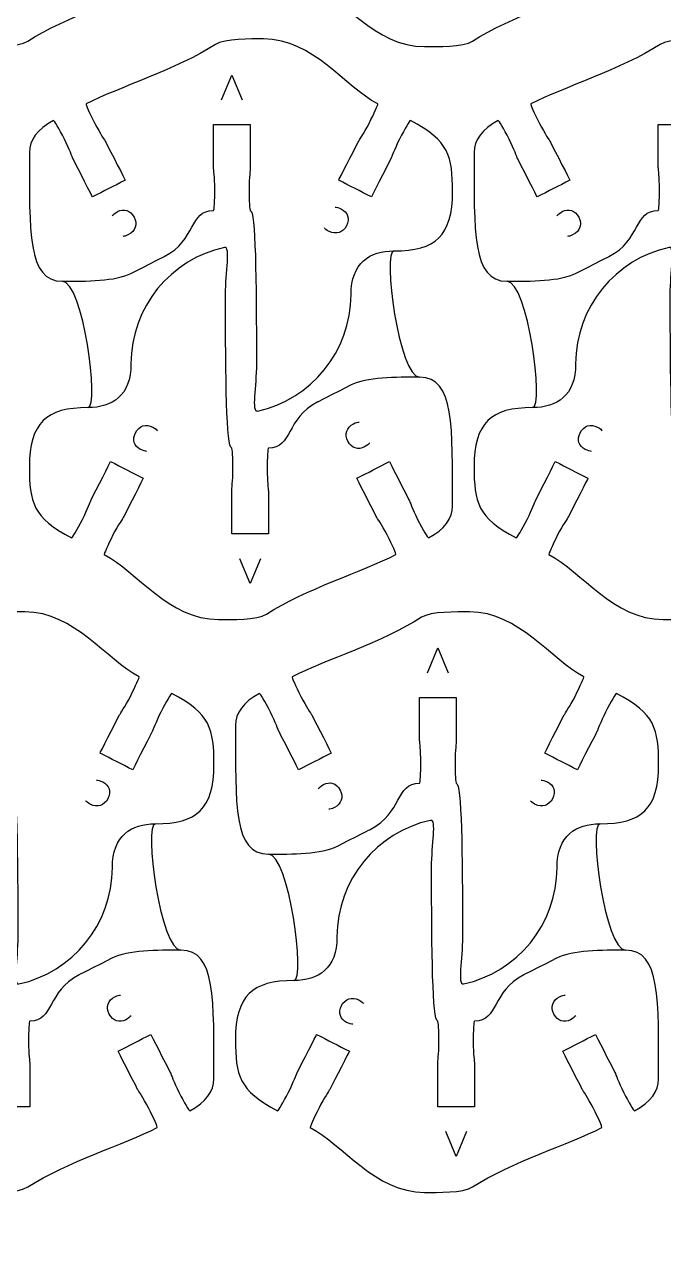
# Model space of a CAD drawing. Extents: x 0 to 300, y 0 to 300.
# Drawn here: x 150.5 to 202.7, y 100.9 to 200.8 of the extents above; entities that cross this region are included whole.
import ezdxf

# ---------------------------------------------------------------- set-up
doc = ezdxf.new("R2010")
doc.units = 0
doc.header["$MEASUREMENT"] = 0
doc.layers.add('DEFAULT', color=7, linetype='CONTINUOUS')

msp = doc.modelspace()

# ---------------------------------------------------------------- linework, layer by layer
at = {"layer": 'DEFAULT', "color": 250}
for points in [[(166.586, 194.68), (167.424, 196.701), (168.277, 194.68)], [(169.754, 157.198), (168.916, 155.177), (168.063, 157.198)], [(183.423, 147.885), (184.261, 149.906), (185.114, 147.885)], [(186.591, 110.403), (185.753, 108.383), (184.9, 110.403)]]:
    msp.add_lwpolyline(points, dxfattribs=at)
at = {"layer": 'DEFAULT', "color": 1}
for points, knots in [([(295, 0.1), (198.333, 0.1), (101.667, 0.1), (5, 0.1), (2.25, 0.1), (0, 2.35), (0, 5.1), (0, 101.767), (0, 198.433), (0, 295.1), (0, 297.85), (2.25, 300.1), (5, 300.1), (101.667, 300.1), (198.333, 300.1), (295, 300.1), (297.75, 300.1), (300, 297.85), (300, 295.1), (300, 198.433), (300, 101.767), (300, 5.1), (300, 2.35), (297.75, 0.1), (295, 0.1)], [0, 0, 0, 0, 822.047, 822.047, 822.047, 823.047, 823.047, 823.047, 1645.094, 1645.094, 1645.094, 1646.094, 1646.094, 1646.094, 2468.141, 2468.141, 2468.141, 2469.141, 2469.141, 2469.141, 3291.188, 3291.188, 3291.188, 3292.188, 3292.188, 3292.188, 3292.188]), ([(134.825, 205.693), (131.652, 207.316), (131.377, 208.631), (131.377, 211.485), (131.377, 215.105), (132.771, 216.333), (136.154, 216.333), (138.135, 216.333), (139.676, 217.306), (139.676, 219.909), (139.676, 224.566), (142.946, 228.457), (147.317, 229.416), (147.846, 229.515), (147.405, 227.409), (147.405, 225.564), (147.405, 218.632), (147.472, 213.026), (147.906, 213.026), (147.962, 213.026), (148.005, 212.243), (148.005, 211.277), (148.005, 210.306), (147.906, 209.7), (147.906, 209.523), (147.906, 208.357), (147.906, 207.19), (147.906, 206.024), (148.906, 206.024), (149.905, 206.024), (150.905, 206.024), (150.905, 207.19), (150.905, 208.357), (150.905, 209.523), (150.905, 209.7), (150.806, 210.306), (150.806, 211.277), (150.806, 212.243), (150.852, 213.026), (150.905, 213.026), (152.933, 213.026), (152.271, 215.427), (154.943, 216.793), (154.943, 216.793), (154.941, 216.797), (157.615, 218.157), (158.918, 218.82), (161.344, 218.816), (163.256, 218.816), (166.14, 218.816), (165.954, 214.771), (165.954, 208.3), (165.954, 207.292), (165.329, 206.379), (163.986, 205.693), (163.937, 205.666), (163.541, 206.345), (163.099, 207.206), (162.661, 208.067), (162.471, 208.653), (162.394, 208.808), (161.995, 209.586), (160.798, 211.926), (160.798, 211.926), (159.908, 211.471), (159.017, 211.015), (158.127, 210.559), (158.127, 210.559), (159.323, 208.224), (159.723, 207.442), (159.8, 207.287), (160.167, 206.792), (160.609, 205.932), (161.048, 205.067), (161.363, 204.353), (161.314, 204.326), (158.643, 202.96), (153.906, 201.503), (150.753, 199.468), (149.996, 198.979), (147.874, 199.026), (146.831, 199.026), (142.756, 199.026), (140.168, 202.959), (137.496, 204.326), (137.447, 204.352), (137.763, 205.067), (138.206, 205.931), (138.644, 206.792), (139.011, 207.286), (139.088, 207.441), (139.488, 208.223), (140.684, 210.559), (140.684, 210.559), (139.793, 211.015), (138.903, 211.47), (138.012, 211.926), (138.012, 211.926), (136.815, 209.586), (136.417, 208.808), (136.339, 208.653), (136.15, 208.067), (135.711, 207.206), (135.269, 206.345), (134.874, 205.666), (134.825, 205.693)], [1, 1, 1, 1, 2, 2, 2, 3, 3, 3, 4, 4, 4, 5, 5, 5, 6, 6, 6, 7, 7, 7, 8, 8, 8, 9, 9, 9, 18.92, 18.92, 18.92, 27.42, 27.42, 27.42, 37.34, 37.34, 37.34, 38.34, 38.34, 38.34, 39.34, 39.34, 39.34, 40.34, 40.34, 40.34, 41.34, 41.34, 41.34, 42.34, 42.34, 42.34, 43.34, 43.34, 43.34, 44.34, 44.34, 44.34, 45.34, 45.34, 45.34, 46.34, 46.34, 46.34, 47.34, 47.34, 47.34, 55.845472, 55.845472, 55.845472, 56.845472, 56.845472, 56.845472, 57.845472, 57.845472, 57.845472, 58.845472, 58.845472, 58.845472, 59.845472, 59.845472, 59.845472, 60.845472, 60.845472, 60.845472, 61.845472, 61.845472, 61.845472, 62.845472, 62.845472, 62.845472, 63.845472, 63.845472, 63.845472, 64.845472, 64.845472, 64.845472, 73.351835, 73.351835, 73.351835, 74.351835, 74.351835, 74.351835, 75.351835, 75.351835, 75.351835, 76.351835, 76.351835, 76.351835, 76.351835]), ([(171.166, 205.693), (167.993, 207.316), (167.718, 208.631), (167.718, 211.485), (167.718, 215.105), (169.112, 216.333), (172.495, 216.333), (174.476, 216.333), (176.016, 217.306), (176.016, 219.909), (176.016, 224.566), (179.287, 228.457), (183.658, 229.416), (184.187, 229.515), (183.746, 227.409), (183.746, 225.564), (183.746, 218.632), (183.813, 213.026), (184.247, 213.026), (184.303, 213.026), (184.346, 212.243), (184.346, 211.277), (184.346, 210.306), (184.247, 209.7), (184.247, 209.523), (184.247, 208.357), (184.247, 207.19), (184.247, 206.024), (185.247, 206.024), (186.246, 206.024), (187.246, 206.024), (187.246, 207.19), (187.246, 208.357), (187.246, 209.523), (187.246, 209.7), (187.147, 210.306), (187.147, 211.277), (187.147, 212.243), (187.192, 213.026), (187.246, 213.026), (189.274, 213.026), (188.612, 215.427), (191.284, 216.793), (191.284, 216.793), (191.282, 216.797), (193.956, 218.157), (195.259, 218.82), (197.685, 218.816), (199.596, 218.816), (202.481, 218.816), (202.295, 214.771), (202.295, 208.3), (202.295, 207.292), (201.67, 206.379), (200.327, 205.693), (200.277, 205.666), (199.882, 206.345), (199.44, 207.206), (199.002, 208.067), (198.812, 208.653), (198.735, 208.808), (198.336, 209.586), (197.139, 211.926), (197.139, 211.926), (196.249, 211.471), (195.358, 211.015), (194.468, 210.559), (194.468, 210.559), (195.664, 208.224), (196.063, 207.442), (196.141, 207.287), (196.508, 206.792), (196.949, 205.932), (197.388, 205.067), (197.704, 204.353), (197.655, 204.326), (194.984, 202.96), (190.246, 201.503), (187.094, 199.468), (186.337, 198.979), (184.215, 199.026), (183.172, 199.026), (179.097, 199.026), (176.509, 202.959), (173.837, 204.326), (173.788, 204.352), (174.104, 205.067), (174.546, 205.931), (174.985, 206.792), (175.351, 207.286), (175.429, 207.441), (175.828, 208.223), (177.025, 210.559), (177.025, 210.559), (176.134, 211.015), (175.244, 211.47), (174.353, 211.926), (174.353, 211.926), (173.156, 209.586), (172.758, 208.808), (172.68, 208.653), (172.49, 208.067), (172.052, 207.206), (171.61, 206.345), (171.215, 205.666), (171.166, 205.693)], [1, 1, 1, 1, 2, 2, 2, 3, 3, 3, 4, 4, 4, 5, 5, 5, 6, 6, 6, 7, 7, 7, 8, 8, 8, 9, 9, 9, 18.92, 18.92, 18.92, 27.42, 27.42, 27.42, 37.34, 37.34, 37.34, 38.34, 38.34, 38.34, 39.34, 39.34, 39.34, 40.34, 40.34, 40.34, 41.34, 41.34, 41.34, 42.34, 42.34, 42.34, 43.34, 43.34, 43.34, 44.34, 44.34, 44.34, 45.34, 45.34, 45.34, 46.34, 46.34, 46.34, 47.34, 47.34, 47.34, 55.845472, 55.845472, 55.845472, 56.845472, 56.845472, 56.845472, 57.845472, 57.845472, 57.845472, 58.845472, 58.845472, 58.845472, 59.845472, 59.845472, 59.845472, 60.845472, 60.845472, 60.845472, 61.845472, 61.845472, 61.845472, 62.845472, 62.845472, 62.845472, 63.845472, 63.845472, 63.845472, 64.845472, 64.845472, 64.845472, 73.351835, 73.351835, 73.351835, 74.351835, 74.351835, 74.351835, 75.351835, 75.351835, 75.351835, 76.351835, 76.351835, 76.351835, 76.351835]), ([(182.012, 192.98), (185.185, 191.357), (185.46, 190.042), (185.46, 187.187), (185.46, 183.567), (184.066, 182.339), (180.684, 182.339), (178.702, 182.339), (177.162, 181.367), (177.162, 178.763), (177.162, 174.107), (173.892, 170.215), (169.521, 169.256), (168.991, 169.157), (169.432, 171.263), (169.432, 173.108), (169.432, 180.04), (169.365, 185.646), (168.931, 185.646), (168.875, 185.646), (168.833, 186.429), (168.833, 187.396), (168.833, 188.366), (168.931, 188.973), (168.931, 189.149), (168.931, 190.316), (168.931, 191.482), (168.931, 192.649), (167.932, 192.649), (166.932, 192.649), (165.933, 192.649), (165.933, 191.482), (165.933, 190.316), (165.933, 189.149), (165.933, 188.973), (166.032, 188.366), (166.032, 187.396), (166.032, 186.429), (165.986, 185.646), (165.933, 185.646), (163.904, 185.646), (164.566, 183.245), (161.895, 181.879), (161.895, 181.879), (161.896, 181.876), (159.223, 180.516), (157.919, 179.853), (155.493, 179.857), (153.582, 179.857), (150.697, 179.857), (150.883, 183.902), (150.883, 190.373), (150.883, 191.38), (151.508, 192.293), (152.851, 192.98), (152.901, 193.006), (153.296, 192.327), (153.738, 191.467), (154.177, 190.605), (154.366, 190.019), (154.443, 189.865), (154.842, 189.086), (156.039, 186.746), (156.039, 186.746), (156.93, 187.202), (157.82, 187.657), (158.71, 188.113), (158.71, 188.113), (157.514, 190.449), (157.115, 191.231), (157.037, 191.386), (156.671, 191.88), (156.229, 192.741), (155.79, 193.605), (155.474, 194.32), (155.523, 194.346), (158.194, 195.713), (162.932, 197.169), (166.084, 199.205), (166.842, 199.694), (168.964, 199.647), (170.006, 199.647), (174.081, 199.647), (176.67, 195.713), (179.341, 194.347), (179.39, 194.32), (179.074, 193.605), (178.632, 192.741), (178.193, 191.88), (177.827, 191.386), (177.749, 191.231), (177.35, 190.449), (176.154, 188.113), (176.154, 188.113), (177.044, 187.658), (177.935, 187.202), (178.825, 186.747), (178.825, 186.747), (180.022, 189.086), (180.421, 189.865), (180.498, 190.019), (180.688, 190.606), (181.126, 191.467), (181.568, 192.328), (181.963, 193.007), (182.012, 192.98)], [1, 1, 1, 1, 2, 2, 2, 3, 3, 3, 4, 4, 4, 5, 5, 5, 6, 6, 6, 7, 7, 7, 8, 8, 8, 9, 9, 9, 18.92, 18.92, 18.92, 27.42, 27.42, 27.42, 37.34, 37.34, 37.34, 38.34, 38.34, 38.34, 39.34, 39.34, 39.34, 40.34, 40.34, 40.34, 41.34, 41.34, 41.34, 42.34, 42.34, 42.34, 43.34, 43.34, 43.34, 44.34, 44.34, 44.34, 45.34, 45.34, 45.34, 46.34, 46.34, 46.34, 47.34, 47.34, 47.34, 55.845472, 55.845472, 55.845472, 56.845472, 56.845472, 56.845472, 57.845472, 57.845472, 57.845472, 58.845472, 58.845472, 58.845472, 59.845472, 59.845472, 59.845472, 60.845472, 60.845472, 60.845472, 61.845472, 61.845472, 61.845472, 62.845472, 62.845472, 62.845472, 63.845472, 63.845472, 63.845472, 64.845472, 64.845472, 64.845472, 73.351835, 73.351835, 73.351835, 74.351835, 74.351835, 74.351835, 75.351835, 75.351835, 75.351835, 76.351835, 76.351835, 76.351835, 76.351835]), ([(218.353, 192.98), (221.526, 191.357), (221.801, 190.042), (221.801, 187.187), (221.801, 183.567), (220.407, 182.339), (217.024, 182.339), (215.043, 182.339), (213.503, 181.367), (213.503, 178.763), (213.503, 174.107), (210.232, 170.215), (205.861, 169.256), (205.332, 169.157), (205.773, 171.263), (205.773, 173.108), (205.773, 180.04), (205.706, 185.646), (205.272, 185.646), (205.216, 185.646), (205.174, 186.429), (205.174, 187.396), (205.174, 188.366), (205.272, 188.973), (205.272, 189.149), (205.272, 190.316), (205.272, 191.482), (205.272, 192.649), (204.273, 192.649), (203.273, 192.649), (202.274, 192.649), (202.274, 191.482), (202.274, 190.316), (202.274, 189.149), (202.274, 188.973), (202.372, 188.366), (202.372, 187.396), (202.372, 186.429), (202.327, 185.646), (202.274, 185.646), (200.245, 185.646), (200.907, 183.245), (198.235, 181.879), (198.235, 181.879), (198.237, 181.876), (195.564, 180.516), (194.26, 179.853), (191.834, 179.857), (189.923, 179.857), (187.038, 179.857), (187.224, 183.902), (187.224, 190.373), (187.224, 191.38), (187.849, 192.293), (189.192, 192.98), (189.242, 193.006), (189.637, 192.327), (190.079, 191.467), (190.517, 190.605), (190.707, 190.019), (190.784, 189.865), (191.183, 189.086), (192.38, 186.746), (192.38, 186.746), (193.271, 187.202), (194.161, 187.657), (195.052, 188.113), (195.052, 188.113), (193.855, 190.449), (193.456, 191.231), (193.378, 191.386), (193.012, 191.88), (192.57, 192.741), (192.131, 193.605), (191.815, 194.32), (191.864, 194.346), (194.535, 195.713), (199.273, 197.169), (202.425, 199.205), (203.182, 199.694), (205.304, 199.647), (206.347, 199.647), (210.422, 199.647), (213.011, 195.713), (215.682, 194.347), (215.731, 194.32), (215.415, 193.605), (214.973, 192.741), (214.534, 191.88), (214.168, 191.386), (214.09, 191.231), (213.691, 190.449), (212.494, 188.113), (212.494, 188.113), (213.385, 187.658), (214.275, 187.202), (215.166, 186.747), (215.166, 186.747), (216.363, 189.086), (216.762, 189.865), (216.839, 190.019), (217.029, 190.606), (217.467, 191.467), (217.909, 192.328), (218.304, 193.007), (218.353, 192.98)], [1, 1, 1, 1, 2, 2, 2, 3, 3, 3, 4, 4, 4, 5, 5, 5, 6, 6, 6, 7, 7, 7, 8, 8, 8, 9, 9, 9, 18.92, 18.92, 18.92, 27.42, 27.42, 27.42, 37.34, 37.34, 37.34, 38.34, 38.34, 38.34, 39.34, 39.34, 39.34, 40.34, 40.34, 40.34, 41.34, 41.34, 41.34, 42.34, 42.34, 42.34, 43.34, 43.34, 43.34, 44.34, 44.34, 44.34, 45.34, 45.34, 45.34, 46.34, 46.34, 46.34, 47.34, 47.34, 47.34, 55.846363, 55.846363, 55.846363, 56.846363, 56.846363, 56.846363, 57.846363, 57.846363, 57.846363, 58.846363, 58.846363, 58.846363, 59.846363, 59.846363, 59.846363, 60.846363, 60.846363, 60.846363, 61.846363, 61.846363, 61.846363, 62.846363, 62.846363, 62.846363, 63.846363, 63.846363, 63.846363, 64.846363, 64.846363, 64.846363, 73.352725, 73.352725, 73.352725, 74.352725, 74.352725, 74.352725, 75.352725, 75.352725, 75.352725, 76.352725, 76.352725, 76.352725, 76.352725]), ([(154.328, 158.898), (151.156, 160.521), (150.881, 161.836), (150.881, 164.691), (150.881, 168.311), (152.275, 169.538), (155.657, 169.538), (157.639, 169.538), (159.179, 170.511), (159.179, 173.115), (159.179, 177.771), (162.449, 181.662), (166.82, 182.622), (167.349, 182.721), (166.908, 180.615), (166.908, 178.77), (166.908, 171.838), (166.975, 166.232), (167.41, 166.232), (167.466, 166.232), (167.508, 165.449), (167.508, 164.482), (167.508, 163.512), (167.41, 162.905), (167.41, 162.729), (167.41, 161.562), (167.41, 160.396), (167.41, 159.229), (168.409, 159.229), (169.409, 159.229), (170.408, 159.229), (170.408, 160.396), (170.408, 161.562), (170.408, 162.729), (170.408, 162.905), (170.309, 163.512), (170.309, 164.482), (170.309, 165.449), (170.355, 166.232), (170.408, 166.232), (172.437, 166.232), (171.775, 168.633), (174.446, 169.999), (174.446, 169.999), (174.444, 170.002), (177.118, 171.362), (178.422, 172.025), (180.847, 172.021), (182.759, 172.021), (185.643, 172.021), (185.458, 167.977), (185.458, 161.505), (185.458, 160.498), (184.833, 159.584), (183.489, 158.898), (183.44, 158.872), (183.045, 159.551), (182.603, 160.411), (182.164, 161.273), (181.975, 161.859), (181.897, 162.013), (181.499, 162.792), (180.302, 165.132), (180.302, 165.132), (179.411, 164.676), (178.521, 164.22), (177.63, 163.765), (177.63, 163.765), (178.827, 161.429), (179.226, 160.647), (179.304, 160.492), (179.67, 159.998), (180.112, 159.137), (180.551, 158.273), (180.867, 157.558), (180.818, 157.532), (178.147, 156.165), (173.409, 154.709), (170.257, 152.673), (169.499, 152.184), (167.377, 152.231), (166.334, 152.231), (162.26, 152.231), (159.671, 156.165), (157, 157.531), (156.951, 157.558), (157.267, 158.273), (157.709, 159.136), (158.148, 159.998), (158.514, 160.492), (158.591, 160.647), (158.991, 161.429), (160.187, 163.765), (160.187, 163.765), (159.297, 164.22), (158.406, 164.676), (157.516, 165.131), (157.516, 165.131), (156.319, 162.792), (155.92, 162.013), (155.843, 161.859), (155.653, 161.272), (155.215, 160.411), (154.773, 159.55), (154.377, 158.871), (154.328, 158.898)], [1, 1, 1, 1, 2, 2, 2, 3, 3, 3, 4, 4, 4, 5, 5, 5, 6, 6, 6, 7, 7, 7, 8, 8, 8, 9, 9, 9, 18.92, 18.92, 18.92, 27.42, 27.42, 27.42, 37.34, 37.34, 37.34, 38.34, 38.34, 38.34, 39.34, 39.34, 39.34, 40.34, 40.34, 40.34, 41.34, 41.34, 41.34, 42.34, 42.34, 42.34, 43.34, 43.34, 43.34, 44.34, 44.34, 44.34, 45.34, 45.34, 45.34, 46.34, 46.34, 46.34, 47.34, 47.34, 47.34, 55.845472, 55.845472, 55.845472, 56.845472, 56.845472, 56.845472, 57.845472, 57.845472, 57.845472, 58.845472, 58.845472, 58.845472, 59.845472, 59.845472, 59.845472, 60.845472, 60.845472, 60.845472, 61.845472, 61.845472, 61.845472, 62.845472, 62.845472, 62.845472, 63.845472, 63.845472, 63.845472, 64.845472, 64.845472, 64.845472, 73.351835, 73.351835, 73.351835, 74.351835, 74.351835, 74.351835, 75.351835, 75.351835, 75.351835, 76.351835, 76.351835, 76.351835, 76.351835]), ([(190.669, 158.898), (187.496, 160.521), (187.222, 161.836), (187.222, 164.691), (187.222, 168.311), (188.616, 169.538), (191.998, 169.538), (193.98, 169.538), (195.52, 170.511), (195.52, 173.115), (195.52, 177.771), (198.79, 181.662), (203.161, 182.622), (203.69, 182.721), (203.249, 180.615), (203.249, 178.77), (203.249, 171.838), (203.317, 166.232), (203.751, 166.232), (203.807, 166.232), (203.849, 165.449), (203.849, 164.482), (203.849, 163.512), (203.751, 162.905), (203.751, 162.729), (203.751, 161.562), (203.751, 160.396), (203.751, 159.229), (204.75, 159.229), (205.75, 159.229), (206.749, 159.229), (206.749, 160.396), (206.749, 161.562), (206.749, 162.729), (206.749, 162.905), (206.65, 163.512), (206.65, 164.482), (206.65, 165.449), (206.696, 166.232), (206.749, 166.232), (208.778, 166.232), (208.116, 168.633), (210.787, 169.999), (210.787, 169.999), (210.785, 170.002), (213.459, 171.362), (214.763, 172.025), (217.188, 172.021), (219.1, 172.021), (221.984, 172.021), (221.799, 167.977), (221.799, 161.505), (221.799, 160.498), (221.174, 159.584), (219.83, 158.898), (219.781, 158.872), (219.385, 159.551), (218.944, 160.411), (218.505, 161.273), (218.316, 161.859), (218.238, 162.013), (217.84, 162.792), (216.643, 165.132), (216.643, 165.132), (215.752, 164.676), (214.862, 164.22), (213.971, 163.765), (213.971, 163.765), (215.168, 161.429), (215.567, 160.647), (215.645, 160.492), (216.011, 159.998), (216.453, 159.137), (216.892, 158.273), (217.208, 157.558), (217.159, 157.532), (214.487, 156.165), (209.75, 154.709), (206.598, 152.673), (205.84, 152.184), (203.718, 152.231), (202.675, 152.231), (198.601, 152.231), (196.012, 156.165), (193.34, 157.531), (193.291, 157.558), (193.608, 158.273), (194.05, 159.136), (194.488, 159.998), (194.855, 160.492), (194.932, 160.647), (195.332, 161.429), (196.528, 163.765), (196.528, 163.765), (195.638, 164.22), (194.747, 164.676), (193.857, 165.131), (193.857, 165.131), (192.66, 162.792), (192.261, 162.013), (192.183, 161.859), (191.994, 161.272), (191.556, 160.411), (191.114, 159.55), (190.718, 158.871), (190.669, 158.898)], [1, 1, 1, 1, 2, 2, 2, 3, 3, 3, 4, 4, 4, 5, 5, 5, 6, 6, 6, 7, 7, 7, 8, 8, 8, 9, 9, 9, 18.92, 18.92, 18.92, 27.42, 27.42, 27.42, 37.34, 37.34, 37.34, 38.34, 38.34, 38.34, 39.34, 39.34, 39.34, 40.34, 40.34, 40.34, 41.34, 41.34, 41.34, 42.34, 42.34, 42.34, 43.34, 43.34, 43.34, 44.34, 44.34, 44.34, 45.34, 45.34, 45.34, 46.34, 46.34, 46.34, 47.34, 47.34, 47.34, 55.845472, 55.845472, 55.845472, 56.845472, 56.845472, 56.845472, 57.845472, 57.845472, 57.845472, 58.845472, 58.845472, 58.845472, 59.845472, 59.845472, 59.845472, 60.845472, 60.845472, 60.845472, 61.845472, 61.845472, 61.845472, 62.845472, 62.845472, 62.845472, 63.845472, 63.845472, 63.845472, 64.845472, 64.845472, 64.845472, 73.351835, 73.351835, 73.351835, 74.351835, 74.351835, 74.351835, 75.351835, 75.351835, 75.351835, 76.351835, 76.351835, 76.351835, 76.351835]), ([(162.509, 146.185), (165.681, 144.562), (165.957, 143.247), (165.957, 140.393), (165.957, 136.773), (164.562, 135.545), (161.18, 135.545), (159.198, 135.545), (157.658, 134.572), (157.658, 131.969), (157.658, 127.312), (154.388, 123.421), (150.017, 122.461), (149.488, 122.363), (149.929, 124.469), (149.929, 126.314), (149.929, 133.246), (149.862, 138.851), (149.428, 138.851), (149.372, 138.851), (149.329, 139.635), (149.329, 140.601), (149.329, 141.571), (149.428, 142.178), (149.428, 142.355), (149.428, 143.521), (149.428, 144.688), (149.428, 145.854), (148.428, 145.854), (147.429, 145.854), (146.429, 145.854), (146.429, 144.688), (146.429, 143.521), (146.429, 142.355), (146.429, 142.178), (146.528, 141.571), (146.528, 140.601), (146.528, 139.635), (146.482, 138.851), (146.429, 138.851), (144.401, 138.851), (145.063, 136.451), (142.391, 135.085), (142.391, 135.085), (142.393, 135.081), (139.719, 133.721), (138.416, 133.058), (135.99, 133.062), (134.078, 133.062), (131.194, 133.062), (131.379, 137.107), (131.379, 143.578), (131.379, 144.586), (132.005, 145.499), (133.348, 146.185), (133.397, 146.212), (133.793, 145.533), (134.235, 144.672), (134.673, 143.811), (134.862, 143.224), (134.94, 143.07), (135.339, 142.291), (136.536, 139.952), (136.536, 139.952), (137.426, 140.407), (138.317, 140.863), (139.207, 141.318), (139.207, 141.318), (138.011, 143.655), (137.611, 144.436), (137.534, 144.591), (137.167, 145.085), (136.725, 145.946), (136.286, 146.811), (135.971, 147.525), (136.02, 147.552), (138.691, 148.918), (143.428, 150.375), (146.581, 152.41), (147.338, 152.899), (149.46, 152.852), (150.503, 152.852), (154.577, 152.852), (157.166, 148.919), (159.838, 147.552), (159.887, 147.526), (159.571, 146.811), (159.128, 145.947), (158.69, 145.086), (158.323, 144.592), (158.246, 144.437), (157.847, 143.655), (156.65, 141.319), (156.65, 141.319), (157.541, 140.863), (158.431, 140.408), (159.322, 139.952), (159.322, 139.952), (160.519, 142.291), (160.917, 143.07), (160.995, 143.225), (161.184, 143.811), (161.622, 144.672), (162.064, 145.533), (162.46, 146.212), (162.509, 146.185)], [1, 1, 1, 1, 2, 2, 2, 3, 3, 3, 4, 4, 4, 5, 5, 5, 6, 6, 6, 7, 7, 7, 8, 8, 8, 9, 9, 9, 18.92, 18.92, 18.92, 27.42, 27.42, 27.42, 37.34, 37.34, 37.34, 38.34, 38.34, 38.34, 39.34, 39.34, 39.34, 40.34, 40.34, 40.34, 41.34, 41.34, 41.34, 42.34, 42.34, 42.34, 43.34, 43.34, 43.34, 44.34, 44.34, 44.34, 45.34, 45.34, 45.34, 46.34, 46.34, 46.34, 47.34, 47.34, 47.34, 55.846363, 55.846363, 55.846363, 56.846363, 56.846363, 56.846363, 57.846363, 57.846363, 57.846363, 58.846363, 58.846363, 58.846363, 59.846363, 59.846363, 59.846363, 60.846363, 60.846363, 60.846363, 61.846363, 61.846363, 61.846363, 62.846363, 62.846363, 62.846363, 63.846363, 63.846363, 63.846363, 64.846363, 64.846363, 64.846363, 73.352725, 73.352725, 73.352725, 74.352725, 74.352725, 74.352725, 75.352725, 75.352725, 75.352725, 76.352725, 76.352725, 76.352725, 76.352725]), ([(198.85, 146.185), (202.023, 144.562), (202.298, 143.247), (202.298, 140.393), (202.298, 136.773), (200.903, 135.545), (197.521, 135.545), (195.54, 135.545), (193.999, 134.572), (193.999, 131.969), (193.999, 127.312), (190.729, 123.421), (186.358, 122.461), (185.829, 122.363), (186.27, 124.469), (186.27, 126.314), (186.27, 133.246), (186.203, 138.851), (185.769, 138.851), (185.712, 138.851), (185.67, 139.635), (185.67, 140.601), (185.67, 141.571), (185.769, 142.178), (185.769, 142.355), (185.769, 143.521), (185.769, 144.688), (185.769, 145.854), (184.769, 145.854), (183.77, 145.854), (182.77, 145.854), (182.77, 144.688), (182.77, 143.521), (182.77, 142.355), (182.77, 142.178), (182.869, 141.571), (182.869, 140.601), (182.869, 139.635), (182.823, 138.851), (182.77, 138.851), (180.742, 138.851), (181.404, 136.451), (178.732, 135.085), (178.732, 135.085), (178.734, 135.081), (176.06, 133.721), (174.757, 133.058), (172.331, 133.062), (170.419, 133.062), (167.535, 133.062), (167.72, 137.107), (167.72, 143.578), (167.72, 144.586), (168.345, 145.499), (169.689, 146.185), (169.738, 146.212), (170.134, 145.533), (170.575, 144.672), (171.014, 143.811), (171.203, 143.224), (171.281, 143.07), (171.68, 142.291), (172.877, 139.952), (172.877, 139.952), (173.767, 140.407), (174.658, 140.863), (175.548, 141.318), (175.548, 141.318), (174.352, 143.655), (173.952, 144.436), (173.875, 144.591), (173.508, 145.085), (173.066, 145.946), (172.627, 146.811), (172.311, 147.525), (172.36, 147.552), (175.032, 148.918), (179.769, 150.375), (182.922, 152.41), (183.679, 152.899), (185.801, 152.852), (186.844, 152.852), (190.918, 152.852), (193.507, 148.919), (196.179, 147.552), (196.228, 147.526), (195.912, 146.811), (195.469, 145.947), (195.031, 145.086), (194.664, 144.592), (194.587, 144.437), (194.188, 143.655), (192.991, 141.319), (192.991, 141.319), (193.881, 140.863), (194.772, 140.408), (195.662, 139.952), (195.662, 139.952), (196.859, 142.291), (197.258, 143.07), (197.336, 143.225), (197.525, 143.811), (197.963, 144.672), (198.405, 145.533), (198.801, 146.212), (198.85, 146.185)], [1, 1, 1, 1, 2, 2, 2, 3, 3, 3, 4, 4, 4, 5, 5, 5, 6, 6, 6, 7, 7, 7, 8, 8, 8, 9, 9, 9, 18.92, 18.92, 18.92, 27.42, 27.42, 27.42, 37.34, 37.34, 37.34, 38.34, 38.34, 38.34, 39.34, 39.34, 39.34, 40.34, 40.34, 40.34, 41.34, 41.34, 41.34, 42.34, 42.34, 42.34, 43.34, 43.34, 43.34, 44.34, 44.34, 44.34, 45.34, 45.34, 45.34, 46.34, 46.34, 46.34, 47.34, 47.34, 47.34, 55.846363, 55.846363, 55.846363, 56.846363, 56.846363, 56.846363, 57.846363, 57.846363, 57.846363, 58.846363, 58.846363, 58.846363, 59.846363, 59.846363, 59.846363, 60.846363, 60.846363, 60.846363, 61.846363, 61.846363, 61.846363, 62.846363, 62.846363, 62.846363, 63.846363, 63.846363, 63.846363, 64.846363, 64.846363, 64.846363, 73.352725, 73.352725, 73.352725, 74.352725, 74.352725, 74.352725, 75.352725, 75.352725, 75.352725, 76.352725, 76.352725, 76.352725, 76.352725]), ([(134.825, 112.103), (131.652, 113.727), (131.377, 115.042), (131.377, 117.896), (131.377, 121.516), (132.771, 122.744), (136.154, 122.744), (138.135, 122.744), (139.676, 123.717), (139.676, 126.32), (139.676, 130.977), (142.946, 134.868), (147.317, 135.827), (147.846, 135.926), (147.405, 133.82), (147.405, 131.975), (147.405, 125.043), (147.472, 119.437), (147.906, 119.437), (147.962, 119.437), (148.005, 118.654), (148.005, 117.688), (148.005, 116.717), (147.906, 116.111), (147.906, 115.934), (147.906, 114.768), (147.906, 113.601), (147.906, 112.435), (148.906, 112.435), (149.905, 112.435), (150.905, 112.435), (150.905, 113.601), (150.905, 114.768), (150.905, 115.934), (150.905, 116.111), (150.806, 116.717), (150.806, 117.688), (150.806, 118.654), (150.852, 119.437), (150.905, 119.437), (152.933, 119.437), (152.271, 121.838), (154.943, 123.204), (154.943, 123.204), (154.941, 123.208), (157.615, 124.567), (158.918, 125.231), (161.344, 125.227), (163.256, 125.227), (166.14, 125.227), (165.954, 121.182), (165.954, 114.711), (165.954, 113.703), (165.329, 112.79), (163.986, 112.104), (163.937, 112.077), (163.541, 112.756), (163.099, 113.617), (162.661, 114.478), (162.471, 115.064), (162.394, 115.219), (161.995, 115.997), (160.798, 118.337), (160.798, 118.337), (159.908, 117.882), (159.017, 117.426), (158.127, 116.97), (158.127, 116.97), (159.323, 114.635), (159.723, 113.853), (159.8, 113.698), (160.167, 113.203), (160.609, 112.343), (161.048, 111.478), (161.363, 110.764), (161.314, 110.737), (158.643, 109.371), (153.906, 107.914), (150.753, 105.879), (149.996, 105.39), (147.874, 105.437), (146.831, 105.437), (142.756, 105.437), (140.168, 109.371), (137.496, 110.737), (137.447, 110.763), (137.763, 111.478), (138.206, 112.342), (138.644, 113.203), (139.011, 113.697), (139.088, 113.852), (139.488, 114.634), (140.684, 116.97), (140.684, 116.97), (139.793, 117.426), (138.903, 117.881), (138.012, 118.337), (138.012, 118.337), (136.815, 115.997), (136.417, 115.219), (136.339, 115.064), (136.15, 114.478), (135.711, 113.617), (135.269, 112.756), (134.874, 112.077), (134.825, 112.103)], [1, 1, 1, 1, 2, 2, 2, 3, 3, 3, 4, 4, 4, 5, 5, 5, 6, 6, 6, 7, 7, 7, 8, 8, 8, 9, 9, 9, 18.92, 18.92, 18.92, 27.42, 27.42, 27.42, 37.34, 37.34, 37.34, 38.34, 38.34, 38.34, 39.34, 39.34, 39.34, 40.34, 40.34, 40.34, 41.34, 41.34, 41.34, 42.34, 42.34, 42.34, 43.34, 43.34, 43.34, 44.34, 44.34, 44.34, 45.34, 45.34, 45.34, 46.34, 46.34, 46.34, 47.34, 47.34, 47.34, 55.845472, 55.845472, 55.845472, 56.845472, 56.845472, 56.845472, 57.845472, 57.845472, 57.845472, 58.845472, 58.845472, 58.845472, 59.845472, 59.845472, 59.845472, 60.845472, 60.845472, 60.845472, 61.845472, 61.845472, 61.845472, 62.845472, 62.845472, 62.845472, 63.845472, 63.845472, 63.845472, 64.845472, 64.845472, 64.845472, 73.351835, 73.351835, 73.351835, 74.351835, 74.351835, 74.351835, 75.351835, 75.351835, 75.351835, 76.351835, 76.351835, 76.351835, 76.351835]), ([(171.166, 112.103), (167.993, 113.727), (167.718, 115.042), (167.718, 117.896), (167.718, 121.516), (169.112, 122.744), (172.495, 122.744), (174.476, 122.744), (176.016, 123.717), (176.016, 126.32), (176.016, 130.977), (179.287, 134.868), (183.658, 135.827), (184.187, 135.926), (183.746, 133.82), (183.746, 131.975), (183.746, 125.043), (183.813, 119.437), (184.247, 119.437), (184.303, 119.437), (184.346, 118.654), (184.346, 117.688), (184.346, 116.717), (184.247, 116.111), (184.247, 115.934), (184.247, 114.768), (184.247, 113.601), (184.247, 112.435), (185.247, 112.435), (186.246, 112.435), (187.246, 112.435), (187.246, 113.601), (187.246, 114.768), (187.246, 115.934), (187.246, 116.111), (187.147, 116.717), (187.147, 117.688), (187.147, 118.654), (187.192, 119.437), (187.246, 119.437), (189.274, 119.437), (188.612, 121.838), (191.284, 123.204), (191.284, 123.204), (191.282, 123.208), (193.956, 124.567), (195.259, 125.231), (197.685, 125.227), (199.596, 125.227), (202.481, 125.227), (202.295, 121.182), (202.295, 114.711), (202.295, 113.703), (201.67, 112.79), (200.327, 112.104), (200.277, 112.077), (199.882, 112.756), (199.44, 113.617), (199.002, 114.478), (198.812, 115.064), (198.735, 115.219), (198.336, 115.997), (197.139, 118.337), (197.139, 118.337), (196.249, 117.882), (195.358, 117.426), (194.468, 116.97), (194.468, 116.97), (195.664, 114.635), (196.063, 113.853), (196.141, 113.698), (196.508, 113.203), (196.949, 112.343), (197.388, 111.478), (197.704, 110.764), (197.655, 110.737), (194.984, 109.371), (190.246, 107.914), (187.094, 105.879), (186.337, 105.39), (184.215, 105.437), (183.172, 105.437), (179.097, 105.437), (176.509, 109.371), (173.837, 110.737), (173.788, 110.763), (174.104, 111.478), (174.546, 112.342), (174.985, 113.203), (175.351, 113.697), (175.429, 113.852), (175.828, 114.634), (177.025, 116.97), (177.025, 116.97), (176.134, 117.426), (175.244, 117.881), (174.353, 118.337), (174.353, 118.337), (173.156, 115.997), (172.758, 115.219), (172.68, 115.064), (172.49, 114.478), (172.052, 113.617), (171.61, 112.756), (171.215, 112.077), (171.166, 112.103)], [1, 1, 1, 1, 2, 2, 2, 3, 3, 3, 4, 4, 4, 5, 5, 5, 6, 6, 6, 7, 7, 7, 8, 8, 8, 9, 9, 9, 18.92, 18.92, 18.92, 27.42, 27.42, 27.42, 37.34, 37.34, 37.34, 38.34, 38.34, 38.34, 39.34, 39.34, 39.34, 40.34, 40.34, 40.34, 41.34, 41.34, 41.34, 42.34, 42.34, 42.34, 43.34, 43.34, 43.34, 44.34, 44.34, 44.34, 45.34, 45.34, 45.34, 46.34, 46.34, 46.34, 47.34, 47.34, 47.34, 55.845472, 55.845472, 55.845472, 56.845472, 56.845472, 56.845472, 57.845472, 57.845472, 57.845472, 58.845472, 58.845472, 58.845472, 59.845472, 59.845472, 59.845472, 60.845472, 60.845472, 60.845472, 61.845472, 61.845472, 61.845472, 62.845472, 62.845472, 62.845472, 63.845472, 63.845472, 63.845472, 64.845472, 64.845472, 64.845472, 73.351835, 73.351835, 73.351835, 74.351835, 74.351835, 74.351835, 75.351835, 75.351835, 75.351835, 76.351835, 76.351835, 76.351835, 76.351835])]:
    msp.add_open_spline(points, degree=3, knots=knots, dxfattribs=at)
at = {"layer": 'DEFAULT', "color": 250}
for points in [[(175.855, 185.915), (175.962, 185.914), (176.155, 185.869), (176.373, 185.757), (176.88, 185.497), (177.098, 184.981), (176.796, 184.391), (176.507, 183.828), (175.93, 183.642), (175.372, 183.928), (175.148, 184.043), (175.031, 184.163), (174.986, 184.227)], [(157.651, 185.217), (157.715, 185.303), (157.864, 185.433), (158.082, 185.546), (158.589, 185.805), (159.135, 185.681), (159.437, 185.091), (159.726, 184.528), (159.54, 183.951), (158.982, 183.665), (158.758, 183.55), (158.592, 183.526), (158.514, 183.526)], [(193.992, 185.217), (194.056, 185.303), (194.205, 185.433), (194.423, 185.546), (194.93, 185.805), (195.476, 185.681), (195.778, 185.091), (196.067, 184.528), (195.881, 183.951), (195.323, 183.665), (195.099, 183.55), (194.933, 183.526), (194.855, 183.526)], [(160.485, 165.963), (160.378, 165.964), (160.185, 166.009), (159.966, 166.121), (159.459, 166.381), (159.242, 166.897), (159.544, 167.487), (159.832, 168.05), (160.41, 168.236), (160.967, 167.95), (161.191, 167.835), (161.308, 167.714), (161.353, 167.651)], [(178.688, 166.661), (178.625, 166.575), (178.476, 166.444), (178.257, 166.332), (177.75, 166.072), (177.204, 166.197), (176.902, 166.787), (176.613, 167.35), (176.8, 167.927), (177.357, 168.213), (177.581, 168.328), (177.747, 168.352), (177.825, 168.352)], [(196.826, 165.963), (196.718, 165.964), (196.526, 166.009), (196.307, 166.121), (195.8, 166.381), (195.583, 166.897), (195.885, 167.487), (196.173, 168.05), (196.75, 168.236), (197.308, 167.95), (197.532, 167.835), (197.649, 167.714), (197.694, 167.651)], [(156.351, 139.12), (156.459, 139.119), (156.651, 139.074), (156.87, 138.962), (157.377, 138.702), (157.594, 138.186), (157.292, 137.597), (157.004, 137.034), (156.426, 136.848), (155.869, 137.134), (155.645, 137.249), (155.528, 137.369), (155.483, 137.432)], [(174.489, 138.422), (174.552, 138.509), (174.701, 138.639), (174.92, 138.751), (175.427, 139.011), (175.973, 138.886), (176.275, 138.297), (176.563, 137.734), (176.377, 137.157), (175.819, 136.871), (175.595, 136.756), (175.43, 136.731), (175.352, 136.732)], [(192.692, 139.12), (192.799, 139.119), (192.992, 139.074), (193.211, 138.962), (193.718, 138.702), (193.935, 138.186), (193.633, 137.597), (193.344, 137.034), (192.767, 136.848), (192.21, 137.134), (191.986, 137.249), (191.869, 137.369), (191.824, 137.432)], [(159.185, 119.867), (159.121, 119.78), (158.972, 119.65), (158.754, 119.538), (158.247, 119.278), (157.701, 119.403), (157.399, 119.992), (157.11, 120.555), (157.296, 121.132), (157.854, 121.418), (158.078, 121.533), (158.244, 121.557), (158.322, 121.557)], [(177.322, 119.169), (177.215, 119.17), (177.022, 119.215), (176.804, 119.327), (176.297, 119.586), (176.079, 120.103), (176.381, 120.692), (176.67, 121.255), (177.247, 121.441), (177.805, 121.155), (178.029, 121.04), (178.146, 120.92), (178.191, 120.856)], [(195.525, 119.867), (195.462, 119.78), (195.313, 119.65), (195.094, 119.538), (194.587, 119.278), (194.042, 119.403), (193.739, 119.992), (193.451, 120.555), (193.637, 121.132), (194.195, 121.418), (194.419, 121.533), (194.585, 121.557), (194.663, 121.557)]]:
    msp.add_open_spline(points, degree=3, knots=[0, 0, 0, 0, 1, 1, 1, 2, 2, 2, 3, 3, 3, 4, 4, 4, 4], dxfattribs=at)
at = {"layer": 'DEFAULT', "color": 1}
for points in [[(180.684, 182.339), (179.708, 182.339), (181.078, 172.021), (182.759, 172.021)], [(155.657, 169.539), (156.632, 169.539), (155.263, 179.857), (153.582, 179.857)], [(191.998, 169.539), (192.973, 169.539), (191.604, 179.857), (189.923, 179.857)], [(161.18, 135.545), (160.205, 135.545), (161.574, 125.227), (163.255, 125.227)], [(197.521, 135.545), (196.546, 135.545), (197.915, 125.227), (199.596, 125.227)], [(172.495, 122.744), (173.47, 122.744), (172.1, 133.062), (170.419, 133.062)]]:
    msp.add_open_spline(points, degree=3, dxfattribs=at)

doc.saveas('drawing.dxf')
